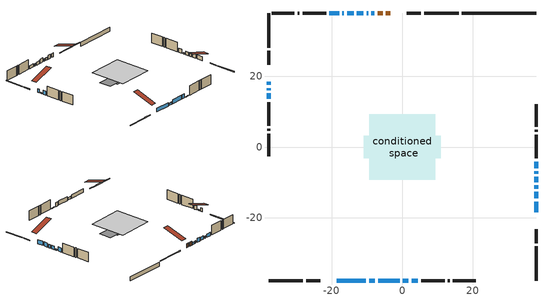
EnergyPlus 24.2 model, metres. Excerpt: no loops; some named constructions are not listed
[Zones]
conditioned space
 floor adiabatic (AdiabaticFloorConstruction): -9.32,-9.32 -9.32,9.32 9.32,9.32 9.32,-9.32 z2.59
 floor foundation (Slab1 construction): -3.73,-1.52 -3.73,1.52 3.73,1.52 3.73,-1.52 z-1.98
 floor foundation (Slab2 construction): -10.9,-3.12 -10.9,3.12 10.9,3.12 10.9,-3.12 z0
 wall outside (RimJoist1 construction): 15.97,37.93 6.2,37.93 / -37.93,-37.93 -28.16,-37.93 / -37.93,37.93 -37.93,28.16 / 37.93,-37.93 37.93,-28.16 z0.15:0.45
 wall outside (RimJoist2 construction): 5.27,37.93 1.33,37.93 / -27.23,-37.93 -23.29,-37.93 / -37.93,27.23 -37.93,23.29 / 37.93,-27.23 37.93,-23.29 z0.15:0.45
 wall outside (AdiabaticWallConstruction 1): -3.39,37.93 -4.65,37.93 / -5.58,37.93 -6.97,37.93 z0.15:2.18
 wall outside (AdiabaticWallConstruction): -7.9,37.93 -8.73,37.93 / -9.41,-37.93 -7.78,-37.93 / -9.66,37.93 -10.08,37.93 / -16.52,37.93 -16.98,37.93 z0.15:1.37; -37.93,18.57 -37.93,17.65 / -18.57,-37.93 -10.34,-37.93 / 37.93,-11.83 37.93,-10.92 / 37.93,-9.99 37.93,-8.46 z0.15:1.98; -37.93,16.73 -37.93,16.11 / 37.93,-7.54 37.93,-6.92 z0.15:0.76; 37.93,-18.57 37.93,-15.52 / -37.93,15.19 -37.93,13.66 / -6.85,-37.93 -0.76,-37.93 / 0.17,-37.93 1.7,-37.93 z0.15:2.18; 37.93,-14.59 37.93,-12.76 / -11.01,37.93 -12.84,37.93 / 37.93,-6 37.93,-4.17 z0.15:2.23; -13.77,37.93 -15.6,37.93 / -17.91,37.93 -20.66,37.93 z0.15:1.78; 2.62,-37.93 4.46,-37.93 z0.15:0.36
 wall outside (Wall1 construction): -21.58,37.93 -28.24,37.93 / 5.38,-37.93 12.04,-37.93 / -37.93,12.73 -37.93,6.07 / 37.93,-3.24 37.93,3.42 z0.15:5.03
 wall outside (Wall2 construction): -29.17,37.93 -29.66,37.93 / 12.97,-37.93 13.46,-37.93 / -37.93,5.15 -37.93,4.66 / 37.93,4.35 37.93,4.84 z0.15:5.03
 wall outside (Wall3 construction): -30.59,37.93 -37.01,37.93 / 14.39,-37.93 20.81,-37.93 / -37.93,3.73 -37.93,-2.69 / 37.93,5.77 37.93,12.18 z0.15:5.03
 wall foundation (FoundationWall1 construction): 37.93,37.93 16.9,37.93 z-1.98:0.15
 window (WindowConstruction 17): -7.9,37.93 -8.73,37.93 z0.15:1.37
 window (WindowConstruction 5): -37.93,18.57 -37.93,17.65 z0.15:1.98
 window (WindowConstruction 6): -37.93,16.72 -37.93,16.11 z0.15:0.76
 window (WindowConstruction 7): -18.57,-37.93 -10.34,-37.93 z0.15:1.98
 window (WindowConstruction 18): -9.41,-37.93 -7.78,-37.93 z0.15:1.37
 window (WindowConstruction 19): -9.66,37.93 -10.08,37.93 z0.15:1.37
 window (WindowConstruction 8): 37.93,-18.57 37.93,-15.52 z0.15:2.18
 window (WindowConstruction 9): 37.93,-14.59 37.93,-12.76 z0.15:2.23
 window (WindowConstruction 10): -11.01,37.93 -12.84,37.93 z0.15:2.23
 window (WindowConstruction 11): -13.77,37.93 -15.6,37.93 z0.15:1.77
 window (WindowConstruction 12): -16.53,37.93 -16.98,37.93 z0.15:1.37
 window (WindowConstruction 13): -37.93,15.18 -37.93,13.66 z0.15:2.18
 window (WindowConstruction 14): -6.85,-37.93 -0.76,-37.93 z0.15:2.18
 window (WindowConstruction 15): 0.17,-37.93 1.7,-37.93 z0.15:2.18
 window (WindowConstruction): 37.93,-11.83 37.93,-10.92 z0.15:1.98
 window (WindowConstruction 16): 2.63,-37.93 4.45,-37.93 z0.15:0.35
 window (WindowConstruction 1): 37.93,-9.99 37.93,-8.46 z0.15:1.98
 window (WindowConstruction 2): 37.93,-7.54 37.93,-6.93 z0.15:0.76
 window (WindowConstruction 3): 37.93,-6 37.93,-4.17 z0.15:2.23
 window (WindowConstruction 4): -17.91,37.93 -20.65,37.93 z0.15:1.77
 door (Door): -3.39,37.93 -4.65,37.93 z0.15:2.18
 door (Door 1): -5.58,37.93 -6.97,37.93 z0.15:2.18
 ceiling adiabatic (AdiabaticFloorConstruction): 9.32,-9.32 9.32,9.32 -9.32,9.32 -9.32,-9.32 z2.59
 roof outside (Roof1 construction): -2.46,37.93,5.03 -2.46,27.06,8.65 0.4,27.06,8.65 0.4,37.93,5.03; -19.5,-37.93,5.03 -19.5,-27.06,8.65 -22.36,-27.06,8.65 -22.36,-37.93,5.03; -37.93,19.5,5.03 -27.06,19.5,8.65 -27.06,22.36,8.65 -37.93,22.36,5.03; 37.93,-19.5,5.03 27.06,-19.5,8.65 27.06,-22.36,8.65 37.93,-22.36,5.03
[EnergyManagementSystem:Program]
infil_program: Set p_m = 0.14; Set p_s = 0.22; Set s_m = 270; Set s_s = 370; Set z_m = 9.99744; Set z_s = 3.8055068303278037; Set f_t = (((s_m/z_m)^p_m)*((z_s/s_s)^p_s)); Set Tdiff = tin_s-tout_s; Set dT = @Abs Tdiff; Set c = 0.1281; Set Cs = 0.0811; Set Cw = 0.1501; Set n = 0.65; Set sft = (f_t*0.54); Set temp1 = ((c*Cw)*((sft*site_vw_s)^(2*n)))^2; Set Qinf = (((c*Cs*(dT^n))^2)+temp1)^0.5; Set Qinf = (@Max Qinf 0); Set mech_vent_house_fan_sensible_load_act = 0.0; Set mech_vent_house_fan_latent_load_act = 0.0; Set OASupInPb = out_pb_s; Set OASupInTemp = tout_s; Set OASupInW = out_wt_s; Set OASupRho = (@RhoAirFnPbTdbW OASupInPb OASupInTemp OASupInW); Set OASupCp = (@CpAirFnW OASupInW); Set OASupInEnth = (@HFnTdbW OASupInTemp OASupInW); Set ZoneTemp = tin_s; Set ZoneW = win_s; Set ZoneCp = (@CpAirFnW ZoneW); Set ZoneAirEnth = (@HFnTdbW ZoneTemp ZoneW); Set mech_vent_house_fan_cfis_act = 0.0; Set QWHV_cfis_sup = 0.0; Set QWHV_cfis_suppl_sup = 0.0; Set QWHV_cfis_suppl_exh = 0.0; Set Qrange = 0; Set Qbath = 0; Set Qdryer = 0; Set Qdryer = Qdryer + 0.0001 * clothes_dryer_exhaust_0_sch_s; Set QWHV_sup = 0.0; Set QWHV_exh = 0.0; Set Qsupply = QWHV_sup + QWHV_cfis_sup + QWHV_cfis_suppl_sup; Set Qexhaust = Qrange + Qbath + Qdryer + QWHV_exh + QWHV_cfis_suppl_exh; Set Qfan = (@Max Qexhaust Qsupply); Set Qducts = 0; If Qducts < 0; Set Qsupply = Qsupply - Qducts; Else; Set Qexhaust = Qexhaust + Qducts; EndIf; Set Qfan_with_ducts = (@Max Qexhaust Qsupply); Set Qimb = (@Abs (Qsupply - Qexhaust)); If Qinf + Qimb > 0; Set Qtot = Qfan_with_ducts + (Qinf^2) / (Qinf + Qimb); Else; Set Qtot = Qfan_with_ducts; EndIf; Set Qinf_adj = Qtot - Qfan; Set infil_flow_act = Qinf_adj; Set infil_program_Qinf = Qinf_adj; Set infil_program_Qfan = Qfan; Set Qload = Qfan; Set Effectiveness_Sens = 0.0; Set Effectiveness_Lat = 0.0; Set Fan_MFR = Qload * OASupRho; Set ZoneInEnth = OASupInEnth; Set ZoneInTemp = OASupInTemp; Set FanTotalToCond = Fan_MFR * (ZoneInEnth - ZoneAirEnth); Set FanSensToCond = Fan_MFR * ZoneCp * (ZoneInTemp - ZoneTemp); Set FanLatToCond = FanTotalToCond - FanSensToCond; Set mech_vent_house_fan_sensible_load_act = mech_vent_house_fan_sensible_load_act + FanSensToCond; Set mech_vent_house_fan_latent_load_act = mech_vent_house_fan_latent_load_act + FanLatToCond
unmet_hours_program: Set htg_unmet_hours = 0; Set clg_unmet_hours = 0; Set unit_htg_unmet_hours = 0; If ((DayOfYear >= 1) && (DayOfYear <= 365)); Set unit_htg_unmet_hours = unit_htg_unmet_hours + conditioned_space_htg_unmet_s; If unit_htg_unmet_hours > htg_unmet_hours; Set htg_unmet_hours = unit_htg_unmet_hours; EndIf; EndIf
water_heater_EC_adj: If WarmupFlag == 0; Set dhw_e_cons = water_heater_energy + water_heater_on_cycle_parasitic + water_heater_off_cycle_parasitic; Set water_heater_ec_adj_act = 0.0 * dhw_e_cons / 1; EndIf
[EnergyManagementSystem:ProgramCallingManager]
component_loads_program_calling_manager: EndOfZoneTimestepAfterZoneReporting; component_loads_program
fridge_schedule_program_calling_manager: BeginZoneTimestepAfterInitHeatBalance; fridge_schedule_program
infil_program_calling_manager: BeginZoneTimestepAfterInitHeatBalance; infil_program
natural_vent_program_calling_manager: BeginZoneTimestepAfterInitHeatBalance; natural_vent_program
total_airflows_program_calling_manager: EndOfZoneTimestepAfterZoneReporting; total_airflows_program
total_loads_program_calling_manager: EndOfZoneTimestepAfterZoneReporting; total_loads_program
unit_heater_supply_fan_1_disaggregate_program_calling_manager: EndOfSystemTimestepBeforeHVACReporting; unit_heater_supply_fan_1_disaggregate_program
unit_heater_supply_fan_disaggregate_program_calling_manager: EndOfSystemTimestepBeforeHVACReporting; unit_heater_supply_fan_disaggregate_program
unmet_hours_program_calling_manager: EndOfZoneTimestepBeforeZoneReporting; unmet_hours_program
water_heater_EC_adj_ProgramManager: EndOfSystemTimestepBeforeHVACReporting; water_heater_EC_adj
[EnergyManagementSystem:OutputVariable] Type of Data in Variable=Summed
Name | EMS Variable | Update Frequency | EMS Program or Subroutine | Units
unit heater supply fan 1 disaggregate htg primary | unit_heater_supply_fan_1_primary_htg | SystemTimestep | unit_heater_supply_fan_1_disaggregate_program | J
unit heater supply fan disaggregate htg primary | unit_heater_supply_fan_primary_htg | SystemTimestep | unit_heater_supply_fan_disaggregate_program | J
loads_htg_tot_peakload_outvar; loads_htg_tot_annual_outvar; Energy Management System Output Variable 1; Energy Management System Output Variable 45 | loads_htg_tot | ZoneTimestep | total_loads_program | J
loads_clg_tot_peakload_outvar; loads_clg_tot_annual_outvar; Energy Management System Output Variable 2; Energy Management System Output Variable 46 | loads_clg_tot | ZoneTimestep | total_loads_program | J
htg_unmet_hours_annual_outvar; Energy Management System Output Variable 3 | htg_unmet_hours | ZoneTimestep | unmet_hours_program | hr
clg_unmet_hours_annual_outvar; Energy Management System Output Variable 4 | clg_unmet_hours | ZoneTimestep | unmet_hours_program | hr
loads_htg_roofs_annual_outvar; Energy Management System Output Variable 5 | loads_htg_roofs | ZoneTimestep | component_loads_program | J
loads_htg_ceilings_annual_outvar; Energy Management System Output Variable 6 | loads_htg_ceilings | ZoneTimestep | component_loads_program | J
loads_htg_walls_annual_outvar; Energy Management System Output Variable 7 | loads_htg_walls | ZoneTimestep | component_loads_program | J
loads_htg_rim_joists_annual_outvar; Energy Management System Output Variable 8 | loads_htg_rim_joists | ZoneTimestep | component_loads_program | J
loads_htg_foundation_walls_annual_outvar; Energy Management System Output Variable 9 | loads_htg_foundation_walls | ZoneTimestep | component_loads_program | J
loads_htg_doors_annual_outvar; Energy Management System Output Variable 10 | loads_htg_doors | ZoneTimestep | component_loads_program | J
loads_htg_windows_conduction_annual_outvar; Energy Management System Output Variable 11 | loads_htg_windows_conduction | ZoneTimestep | component_loads_program | J
loads_htg_windows_solar_annual_outvar; Energy Management System Output Variable 12 | loads_htg_windows_solar | ZoneTimestep | component_loads_program | J
loads_htg_skylights_conduction_annual_outvar; Energy Management System Output Variable 13 | loads_htg_skylights_conduction | ZoneTimestep | component_loads_program | J
loads_htg_skylights_solar_annual_outvar; Energy Management System Output Variable 14 | loads_htg_skylights_solar | ZoneTimestep | component_loads_program | J
loads_htg_floors_annual_outvar; Energy Management System Output Variable 15 | loads_htg_floors | ZoneTimestep | component_loads_program | J
loads_htg_slabs_annual_outvar; Energy Management System Output Variable 16 | loads_htg_slabs | ZoneTimestep | component_loads_program | J
loads_htg_internal_mass_annual_outvar; Energy Management System Output Variable 17 | loads_htg_internal_mass | ZoneTimestep | component_loads_program | J
loads_htg_infil_annual_outvar; Energy Management System Output Variable 18 | loads_htg_infil | ZoneTimestep | component_loads_program | J
loads_htg_natvent_annual_outvar; Energy Management System Output Variable 19 | loads_htg_natvent | ZoneTimestep | component_loads_program | J
loads_htg_mechvent_annual_outvar; Energy Management System Output Variable 20 | loads_htg_mechvent | ZoneTimestep | component_loads_program | J
loads_htg_whf_annual_outvar; Energy Management System Output Variable 21 | loads_htg_whf | ZoneTimestep | component_loads_program | J
loads_htg_ducts_annual_outvar; Energy Management System Output Variable 22 | loads_htg_ducts | ZoneTimestep | component_loads_program | J
loads_htg_intgains_annual_outvar; Energy Management System Output Variable 23 | loads_htg_intgains | ZoneTimestep | component_loads_program | J
loads_htg_lighting_annual_outvar; Energy Management System Output Variable 24 | loads_htg_lighting | ZoneTimestep | component_loads_program | J
loads_clg_roofs_annual_outvar; Energy Management System Output Variable 25 | loads_clg_roofs | ZoneTimestep | component_loads_program | J
loads_clg_ceilings_annual_outvar; Energy Management System Output Variable 26 | loads_clg_ceilings | ZoneTimestep | component_loads_program | J
loads_clg_walls_annual_outvar; Energy Management System Output Variable 27 | loads_clg_walls | ZoneTimestep | component_loads_program | J
loads_clg_rim_joists_annual_outvar; Energy Management System Output Variable 28 | loads_clg_rim_joists | ZoneTimestep | component_loads_program | J
loads_clg_foundation_walls_annual_outvar; Energy Management System Output Variable 29 | loads_clg_foundation_walls | ZoneTimestep | component_loads_program | J
loads_clg_doors_annual_outvar; Energy Management System Output Variable 30 | loads_clg_doors | ZoneTimestep | component_loads_program | J
loads_clg_windows_conduction_annual_outvar; Energy Management System Output Variable 31 | loads_clg_windows_conduction | ZoneTimestep | component_loads_program | J
loads_clg_windows_solar_annual_outvar; Energy Management System Output Variable 32 | loads_clg_windows_solar | ZoneTimestep | component_loads_program | J
loads_clg_skylights_conduction_annual_outvar; Energy Management System Output Variable 33 | loads_clg_skylights_conduction | ZoneTimestep | component_loads_program | J
loads_clg_skylights_solar_annual_outvar; Energy Management System Output Variable 34 | loads_clg_skylights_solar | ZoneTimestep | component_loads_program | J
loads_clg_floors_annual_outvar; Energy Management System Output Variable 35 | loads_clg_floors | ZoneTimestep | component_loads_program | J
loads_clg_slabs_annual_outvar; Energy Management System Output Variable 36 | loads_clg_slabs | ZoneTimestep | component_loads_program | J
loads_clg_internal_mass_annual_outvar; Energy Management System Output Variable 37 | loads_clg_internal_mass | ZoneTimestep | component_loads_program | J
loads_clg_infil_annual_outvar; Energy Management System Output Variable 38 | loads_clg_infil | ZoneTimestep | component_loads_program | J
loads_clg_natvent_annual_outvar; Energy Management System Output Variable 39 | loads_clg_natvent | ZoneTimestep | component_loads_program | J
loads_clg_mechvent_annual_outvar; Energy Management System Output Variable 40 | loads_clg_mechvent | ZoneTimestep | component_loads_program | J
loads_clg_whf_annual_outvar; Energy Management System Output Variable 41 | loads_clg_whf | ZoneTimestep | component_loads_program | J
loads_clg_ducts_annual_outvar; Energy Management System Output Variable 42 | loads_clg_ducts | ZoneTimestep | component_loads_program | J
loads_clg_intgains_annual_outvar; Energy Management System Output Variable 43 | loads_clg_intgains | ZoneTimestep | component_loads_program | J
loads_clg_lighting_annual_outvar; Energy Management System Output Variable 44 | loads_clg_lighting | ZoneTimestep | component_loads_program | J
[Schedule:Day:Interval]
interior lighting schedule day: No, 01:00, 0.108182, 04:00, 0.0901515, 05:00, 0.0991667, 06:00, 0.162273, 07:00, 0.270455, 08:00, 0.342576, 10:00, 0.369621, 11:00, 0.351591, 12:00, 0.333561, 13:00, 0.324545, 14:00, 0.31553, 15:00, 0.333561, 16:00, 0.369621, 17:00, 0.450758, 18:00, 0.585985, 19:00, 0.775303, 20:00, 0.955606, 21:00, 0.991667, 22:00, 0.712197, 23:00, 0.360606, 24:00, 0.162273
interior lighting schedule day 1: No, 01:00, 0.100909, 04:00, 0.0840909, 05:00, 0.0925, 06:00, 0.151364, 07:00, 0.252273, 08:00, 0.319545, 10:00, 0.344773, 11:00, 0.327955, 12:00, 0.311136, 13:00, 0.302727, 14:00, 0.294318, 15:00, 0.311136, 16:00, 0.344773, 17:00, 0.420455, 18:00, 0.546591, 19:00, 0.723182, 20:00, 0.891364, 21:00, 0.925, 22:00, 0.664318, 23:00, 0.336364, 24:00, 0.151364
interior lighting schedule day 2: No, 01:00, 0.0927273, 04:00, 0.0772727, 05:00, 0.085, 06:00, 0.139091, 07:00, 0.231818, 08:00, 0.293636, 10:00, 0.316818, 11:00, 0.301364, 12:00, 0.285909, 13:00, 0.278182, 14:00, 0.270455, 15:00, 0.285909, 16:00, 0.316818, 17:00, 0.386364, 18:00, 0.502273, 19:00, 0.664545, 20:00, 0.819091, 21:00, 0.85, 22:00, 0.610455, 23:00, 0.309091, 24:00, 0.139091
interior lighting schedule day 3: No, 01:00, 0.0845455, 04:00, 0.0704545, 05:00, 0.0775, 06:00, 0.126818, 07:00, 0.211364, 08:00, 0.267727, 10:00, 0.288864, 11:00, 0.274773, 12:00, 0.260682, 13:00, 0.253636, 14:00, 0.246591, 15:00, 0.260682, 16:00, 0.288864, 17:00, 0.352273, 18:00, 0.457955, 19:00, 0.605909, 20:00, 0.746818, 21:00, 0.775, 22:00, 0.556591, 23:00, 0.281818, 24:00, 0.126818
interior lighting schedule day 4: No, 01:00, 0.0763636, 04:00, 0.0636364, 05:00, 0.07, 06:00, 0.114545, 07:00, 0.190909, 08:00, 0.241818, 10:00, 0.260909, 11:00, 0.248182, 12:00, 0.235455, 13:00, 0.229091, 14:00, 0.222727, 15:00, 0.235455, 16:00, 0.260909, 17:00, 0.318182, 18:00, 0.413636, 19:00, 0.547273, 20:00, 0.674545, 21:00, 0.7, 22:00, 0.502727, 23:00, 0.254545, 24:00, 0.114545
interior lighting schedule day 5: No, 01:00, 0.0727273, 04:00, 0.0606061, 05:00, 0.0666667, 06:00, 0.109091, 07:00, 0.181818, 08:00, 0.230303, 10:00, 0.248485, 11:00, 0.236364, 12:00, 0.224242, 13:00, 0.218182, 14:00, 0.212121, 15:00, 0.224242, 16:00, 0.248485, 17:00, 0.30303, 18:00, 0.393939, 19:00, 0.521212, 20:00, 0.642424, 21:00, 0.666667, 22:00, 0.478788, 23:00, 0.242424, 24:00, 0.109091
interior lighting schedule day 6: No, 01:00, 0.0745455, 04:00, 0.0621212, 05:00, 0.0683333, 06:00, 0.111818, 07:00, 0.186364, 08:00, 0.236061, 10:00, 0.254697, 11:00, 0.242273, 12:00, 0.229848, 13:00, 0.223636, 14:00, 0.217424, 15:00, 0.229848, 16:00, 0.254697, 17:00, 0.310606, 18:00, 0.403788, 19:00, 0.534242, 20:00, 0.658485, 21:00, 0.683333, 22:00, 0.490758, 23:00, 0.248485, 24:00, 0.111818
interior lighting schedule day 7: No, 01:00, 0.08, 04:00, 0.0666667, 05:00, 0.0733333, 06:00, 0.12, 07:00, 0.2, 08:00, 0.253333, 10:00, 0.273333, 11:00, 0.26, 12:00, 0.246667, 13:00, 0.24, 14:00, 0.233333, 15:00, 0.246667, 16:00, 0.273333, 17:00, 0.333333, 18:00, 0.433333, 19:00, 0.573333, 20:00, 0.706667, 21:00, 0.733333, 22:00, 0.526667, 23:00, 0.266667, 24:00, 0.12
interior lighting schedule day 8: No, 01:00, 0.0890909, 04:00, 0.0742424, 05:00, 0.0816667, 06:00, 0.133636, 07:00, 0.222727, 08:00, 0.282121, 10:00, 0.304394, 11:00, 0.289545, 12:00, 0.274697, 13:00, 0.267273, 14:00, 0.259848, 15:00, 0.274697, 16:00, 0.304394, 17:00, 0.371212, 18:00, 0.482576, 19:00, 0.638485, 20:00, 0.78697, 21:00, 0.816667, 22:00, 0.586515, 23:00, 0.29697, 24:00, 0.133636
interior lighting schedule day 9: No, 01:00, 0.0972727, 04:00, 0.0810606, 05:00, 0.0891667, 06:00, 0.145909, 07:00, 0.243182, 08:00, 0.30803, 10:00, 0.332348, 11:00, 0.316136, 12:00, 0.299924, 13:00, 0.291818, 14:00, 0.283712, 15:00, 0.299924, 16:00, 0.332348, 17:00, 0.405303, 18:00, 0.526894, 19:00, 0.697121, 20:00, 0.859242, 21:00, 0.891667, 22:00, 0.640379, 23:00, 0.324242, 24:00, 0.145909
interior lighting schedule day 10: No, 01:00, 0.105455, 04:00, 0.0878788, 05:00, 0.0966667, 06:00, 0.158182, 07:00, 0.263636, 08:00, 0.333939, 10:00, 0.360303, 11:00, 0.342727, 12:00, 0.325152, 13:00, 0.316364, 14:00, 0.307576, 15:00, 0.325152, 16:00, 0.360303, 17:00, 0.439394, 18:00, 0.571212, 19:00, 0.755758, 20:00, 0.931515, 21:00, 0.966667, 22:00, 0.694242, 23:00, 0.351515, 24:00, 0.158182
interior lighting schedule day 11: No, 01:00, 0.109091, 04:00, 0.0909091, 05:00, 0.1, 06:00, 0.163636, 07:00, 0.272727, 08:00, 0.345455, 10:00, 0.372727, 11:00, 0.354545, 12:00, 0.336364, 13:00, 0.327273, 14:00, 0.318182, 15:00, 0.336364, 16:00, 0.372727, 17:00, 0.454545, 18:00, 0.590909, 19:00, 0.781818, 20:00, 0.963636, 21:00, 1, 22:00, 0.718182, 23:00, 0.363636, 24:00, 0.163636
interior lighting schedule default day; occupants schedule default day; clothes dryer schedule default day; cooking range schedule default day; misc plug loads schedule default day; general water use schedule default day; heating setpoint default day; cooling setpoint default day; clothes dryer exhaust 0 schedule default day; cooling season schedule day; cooling season schedule day 2; cooling season schedule default day; exterior lighting schedule default day; natural vent schedule default day: No, 24:00, 0
occupants schedule day: No, 05:00, 0.426829, 06:00, 0.719512, 07:00, 1, 08:00, 0.670732, 09:00, 0.329268, 14:00, 0.170732, 15:00, 0.231707, 16:00, 0.329268, 17:00, 0.5, 18:00, 0.670732, 19:00, 0.829268, 21:00, 1, 22:00, 0.853659, 23:00, 0.646341, 24:00, 0.426829
clothes dryer schedule day; clothes dryer exhaust 0 schedule day: No, 01:00, 0.123457, 02:00, 0.0740741, 03:00, 0.0493827, 04:00, 0.0246914, 05:00, 0.0493827, 06:00, 0.0740741, 07:00, 0.197531, 08:00, 0.395062, 09:00, 0.592593, 10:00, 0.839506, 11:00, 0.962963, 12:00, 1, 13:00, 0.91358, 14:00, 0.82716, 15:00, 0.716049, 16:00, 0.753086, 17:00, 0.679012, 18:00, 0.666667, 20:00, 0.62963, 21:00, 0.641975, 22:00, 0.666667, 23:00, 0.54321, 24:00, 0.296296
cooking range schedule day: No, 05:00, 0.0597015, 06:00, 0.11194, 07:00, 0.171642, 08:00, 0.291045, 11:00, 0.343284, 12:00, 0.402985, 13:00, 0.462687, 14:00, 0.343284, 15:00, 0.291045, 16:00, 0.402985, 17:00, 0.567164, 18:00, 1, 19:00, 0.850746, 20:00, 0.432836, 21:00, 0.291045, 22:00, 0.231343, 23:00, 0.171642, 24:00, 0.11194
misc plug loads schedule day: No, 06:00, 0.705882, 07:00, 0.745098, 08:00, 0.803922, 15:00, 0.823529, 16:00, 0.862745, 17:00, 0.921569, 18:00, 0.980392, 19:00, 1, 20:00, 0.980392, 21:00, 0.941176, 22:00, 0.862745, 23:00, 0.784314, 24:00, 0.72549
general water use schedule day: No, 01:00, 0.315068, 03:00, 0.287671, 04:00, 0.342466, 05:00, 0.369863, 06:00, 0.520548, 07:00, 0.60274, 08:00, 0.534247, 10:00, 0.506849, 11:00, 0.465753, 14:00, 0.479452, 15:00, 0.534247, 16:00, 0.589041, 17:00, 0.69863, 18:00, 0.876712, 19:00, 0.890411, 20:00, 0.986301, 21:00, 1, 22:00, 0.863014, 23:00, 0.616438, 24:00, 0.465753
heating setpoint day: No, 24:00, 21
cooling setpoint day: No, 24:00, 25
cooling season schedule day 1: No, 24:00, 1
exterior lighting schedule day: No, 01:00, 0.566667, 03:00, 0.524167, 05:00, 0.495833, 06:00, 0.5525, 07:00, 0.623333, 08:00, 0.580833, 09:00, 0.439167, 10:00, 0.354167, 12:00, 0.34, 13:00, 0.354167, 14:00, 0.396667, 15:00, 0.425, 16:00, 0.495833, 17:00, 0.623333, 18:00, 0.793333, 19:00, 0.906667, 20:00, 0.963333, 21:00, 0.991667, 22:00, 0.920833, 23:00, 0.793333, 24:00, 0.665833
exterior lighting schedule day 1: No, 01:00, 0.528571, 03:00, 0.488929, 05:00, 0.4625, 06:00, 0.515357, 07:00, 0.581429, 08:00, 0.541786, 09:00, 0.409643, 10:00, 0.330357, 12:00, 0.317143, 13:00, 0.330357, 14:00, 0.37, 15:00, 0.396429, 16:00, 0.4625, 17:00, 0.581429, 18:00, 0.74, 19:00, 0.845714, 20:00, 0.898571, 21:00, 0.925, 22:00, 0.858929, 23:00, 0.74, 24:00, 0.621071
exterior lighting schedule day 10: No, 01:00, 0.552381, 03:00, 0.510952, 05:00, 0.483333, 06:00, 0.538571, 07:00, 0.607619, 08:00, 0.56619, 09:00, 0.428095, 10:00, 0.345238, 12:00, 0.331429, 13:00, 0.345238, 14:00, 0.386667, 15:00, 0.414286, 16:00, 0.483333, 17:00, 0.607619, 18:00, 0.773333, 19:00, 0.88381, 20:00, 0.939048, 21:00, 0.966667, 22:00, 0.897619, 23:00, 0.773333, 24:00, 0.649048
exterior lighting schedule day 11: No, 01:00, 0.571429, 03:00, 0.528571, 05:00, 0.5, 06:00, 0.557143, 07:00, 0.628571, 08:00, 0.585714, 09:00, 0.442857, 10:00, 0.357143, 12:00, 0.342857, 13:00, 0.357143, 14:00, 0.4, 15:00, 0.428571, 16:00, 0.5, 17:00, 0.628571, 18:00, 0.8, 19:00, 0.914286, 20:00, 0.971429, 21:00, 1, 22:00, 0.928571, 23:00, 0.8, 24:00, 0.671429
exterior lighting schedule day 2: No, 01:00, 0.485714, 03:00, 0.449286, 05:00, 0.425, 06:00, 0.473571, 07:00, 0.534286, 08:00, 0.497857, 09:00, 0.376429, 10:00, 0.303571, 12:00, 0.291429, 13:00, 0.303571, 14:00, 0.34, 15:00, 0.364286, 16:00, 0.425, 17:00, 0.534286, 18:00, 0.68, 19:00, 0.777143, 20:00, 0.825714, 21:00, 0.85, 22:00, 0.789286, 23:00, 0.68, 24:00, 0.570714
exterior lighting schedule day 3: No, 01:00, 0.442857, 03:00, 0.409643, 05:00, 0.3875, 06:00, 0.431786, 07:00, 0.487143, 08:00, 0.453929, 09:00, 0.343214, 10:00, 0.276786, 12:00, 0.265714, 13:00, 0.276786, 14:00, 0.31, 15:00, 0.332143, 16:00, 0.3875, 17:00, 0.487143, 18:00, 0.62, 19:00, 0.708571, 20:00, 0.752857, 21:00, 0.775, 22:00, 0.719643, 23:00, 0.62, 24:00, 0.520357
exterior lighting schedule day 4: No, 01:00, 0.4, 03:00, 0.37, 05:00, 0.35, 06:00, 0.39, 07:00, 0.44, 08:00, 0.41, 09:00, 0.31, 10:00, 0.25, 12:00, 0.24, 13:00, 0.25, 14:00, 0.28, 15:00, 0.3, 16:00, 0.35, 17:00, 0.44, 18:00, 0.56, 19:00, 0.64, 20:00, 0.68, 21:00, 0.7, 22:00, 0.65, 23:00, 0.56, 24:00, 0.47
exterior lighting schedule day 5: No, 01:00, 0.380952, 03:00, 0.352381, 05:00, 0.333333, 06:00, 0.371429, 07:00, 0.419048, 08:00, 0.390476, 09:00, 0.295238, 10:00, 0.238095, 12:00, 0.228571, 13:00, 0.238095, 14:00, 0.266667, 15:00, 0.285714, 16:00, 0.333333, 17:00, 0.419048, 18:00, 0.533333, 19:00, 0.609524, 20:00, 0.647619, 21:00, 0.666667, 22:00, 0.619048, 23:00, 0.533333, 24:00, 0.447619
exterior lighting schedule day 6: No, 01:00, 0.390476, 03:00, 0.36119, 05:00, 0.341667, 06:00, 0.380714, 07:00, 0.429524, 08:00, 0.400238, 09:00, 0.302619, 10:00, 0.244048, 12:00, 0.234286, 13:00, 0.244048, 14:00, 0.273333, 15:00, 0.292857, 16:00, 0.341667, 17:00, 0.429524, 18:00, 0.546667, 19:00, 0.624762, 20:00, 0.66381, 21:00, 0.683333, 22:00, 0.634524, 23:00, 0.546667, 24:00, 0.45881
exterior lighting schedule day 7: No, 01:00, 0.419048, 03:00, 0.387619, 05:00, 0.366667, 06:00, 0.408571, 07:00, 0.460952, 08:00, 0.429524, 09:00, 0.324762, 10:00, 0.261905, 12:00, 0.251429, 13:00, 0.261905, 14:00, 0.293333, 15:00, 0.314286, 16:00, 0.366667, 17:00, 0.460952, 18:00, 0.586667, 19:00, 0.670476, 20:00, 0.712381, 21:00, 0.733333, 22:00, 0.680952, 23:00, 0.586667, 24:00, 0.492381
exterior lighting schedule day 8: No, 01:00, 0.466667, 03:00, 0.431667, 05:00, 0.408333, 06:00, 0.455, 07:00, 0.513333, 08:00, 0.478333, 09:00, 0.361667, 10:00, 0.291667, 12:00, 0.28, 13:00, 0.291667, 14:00, 0.326667, 15:00, 0.35, 16:00, 0.408333, 17:00, 0.513333, 18:00, 0.653333, 19:00, 0.746667, 20:00, 0.793333, 21:00, 0.816667, 22:00, 0.758333, 23:00, 0.653333, 24:00, 0.548333
exterior lighting schedule day 9: No, 01:00, 0.509524, 03:00, 0.47131, 05:00, 0.445833, 06:00, 0.496786, 07:00, 0.560476, 08:00, 0.522262, 09:00, 0.394881, 10:00, 0.318452, 12:00, 0.305714, 13:00, 0.318452, 14:00, 0.356667, 15:00, 0.382143, 16:00, 0.445833, 17:00, 0.560476, 18:00, 0.713333, 19:00, 0.815238, 20:00, 0.86619, 21:00, 0.891667, 22:00, 0.827976, 23:00, 0.713333, 24:00, 0.59869
[Schedule:Week:Daily]
heating setpoint Week Rule - Jan1-Dec31: heating setpoint day, heating setpoint day, heating setpoint day, heating setpoint day, heating setpoint day, heating setpoint day, heating setpoint day, heating setpoint default day, heating setpoint default day, heating setpoint default day, heating setpoint default day, heating setpoint default day
cooling setpoint Week Rule - Jan1-Dec31: cooling setpoint day, cooling setpoint day, cooling setpoint day, cooling setpoint day, cooling setpoint day, cooling setpoint day, cooling setpoint day, cooling setpoint default day, cooling setpoint default day, cooling setpoint default day, cooling setpoint default day, cooling setpoint default day
clothes dryer exhaust 0 schedule Week Rule - Jan1-Dec31: clothes dryer exhaust 0 schedule day, clothes dryer exhaust 0 schedule day, clothes dryer exhaust 0 schedule day, clothes dryer exhaust 0 schedule day, clothes dryer exhaust 0 schedule day, clothes dryer exhaust 0 schedule day, clothes dryer exhaust 0 schedule day, clothes dryer exhaust 0 schedule default day, clothes dryer exhaust 0 schedule default day, clothes dryer exhaust 0 schedule default day, clothes dryer exhaust 0 schedule default day, clothes dryer exhaust 0 schedule default day
cooling season schedule Week Rule - Jan1-May26: cooling season schedule day, cooling season schedule day, cooling season schedule day, cooling season schedule day, cooling season schedule day, cooling season schedule day, cooling season schedule day, cooling season schedule default day, cooling season schedule default day, cooling season schedule default day, cooling season schedule default day, cooling season schedule default day
cooling season schedule Week Rule - May27-Jun2: cooling season schedule day, cooling season schedule day, cooling season schedule day, cooling season schedule day, cooling season schedule day, cooling season schedule day 1, cooling season schedule day 1, cooling season schedule default day, cooling season schedule default day, cooling season schedule default day, cooling season schedule default day, cooling season schedule default day
cooling season schedule Week Rule - Jun3-Aug25: cooling season schedule day 1, cooling season schedule day 1, cooling season schedule day 1, cooling season schedule day 1, cooling season schedule day 1, cooling season schedule day 1, cooling season schedule day 1, cooling season schedule default day, cooling season schedule default day, cooling season schedule default day, cooling season schedule default day, cooling season schedule default day
cooling season schedule Week Rule - Aug26-Sep1: cooling season schedule day 1, cooling season schedule day 1, cooling season schedule day 1, cooling season schedule day 1, cooling season schedule day 1, cooling season schedule day 1, cooling season schedule day 2, cooling season schedule default day, cooling season schedule default day, cooling season schedule default day, cooling season schedule default day, cooling season schedule default day
cooling season schedule Week Rule - Sep2-Dec31: cooling season schedule day 2, cooling season schedule day 2, cooling season schedule day 2, cooling season schedule day 2, cooling season schedule day 2, cooling season schedule day 2, cooling season schedule day 2, cooling season schedule default day, cooling season schedule default day, cooling season schedule default day, cooling season schedule default day, cooling season schedule default day
exterior lighting schedule Week Rule - Aug5-Aug25: exterior lighting schedule day 7, exterior lighting schedule day 7, exterior lighting schedule day 7, exterior lighting schedule day 7, exterior lighting schedule day 7, exterior lighting schedule day 7, exterior lighting schedule day 7, exterior lighting schedule default day, exterior lighting schedule default day, exterior lighting schedule default day, exterior lighting schedule default day, exterior lighting schedule default day
exterior lighting schedule Week Rule - Aug26-Sep1: exterior lighting schedule day 7, exterior lighting schedule day 7, exterior lighting schedule day 7, exterior lighting schedule day 7, exterior lighting schedule day 7, exterior lighting schedule day 7, exterior lighting schedule day 8, exterior lighting schedule default day, exterior lighting schedule default day, exterior lighting schedule default day, exterior lighting schedule default day, exterior lighting schedule default day
exterior lighting schedule Week Rule - Sep2-Sep29: exterior lighting schedule day 8, exterior lighting schedule day 8, exterior lighting schedule day 8, exterior lighting schedule day 8, exterior lighting schedule day 8, exterior lighting schedule day 8, exterior lighting schedule day 8, exterior lighting schedule default day, exterior lighting schedule default day, exterior lighting schedule default day, exterior lighting schedule default day, exterior lighting schedule default day
exterior lighting schedule Week Rule - Sep30-Oct6: exterior lighting schedule day 8, exterior lighting schedule day 9, exterior lighting schedule day 9, exterior lighting schedule day 9, exterior lighting schedule day 9, exterior lighting schedule day 9, exterior lighting schedule day 9, exterior lighting schedule default day, exterior lighting schedule default day, exterior lighting schedule default day, exterior lighting schedule default day, exterior lighting schedule default day
exterior lighting schedule Week Rule - Oct7-Oct27: exterior lighting schedule day 9, exterior lighting schedule day 9, exterior lighting schedule day 9, exterior lighting schedule day 9, exterior lighting schedule day 9, exterior lighting schedule day 9, exterior lighting schedule day 9, exterior lighting schedule default day, exterior lighting schedule default day, exterior lighting schedule default day, exterior lighting schedule default day, exterior lighting schedule default day
exterior lighting schedule Week Rule - Oct28-Nov3: exterior lighting schedule day 9, exterior lighting schedule day 9, exterior lighting schedule day 9, exterior lighting schedule day 9, exterior lighting schedule day 10, exterior lighting schedule day 10, exterior lighting schedule day 10, exterior lighting schedule default day, exterior lighting schedule default day, exterior lighting schedule default day, exterior lighting schedule default day, exterior lighting schedule default day
exterior lighting schedule Week Rule - Nov4-Nov24: exterior lighting schedule day 10, exterior lighting schedule day 10, exterior lighting schedule day 10, exterior lighting schedule day 10, exterior lighting schedule day 10, exterior lighting schedule day 10, exterior lighting schedule day 10, exterior lighting schedule default day, exterior lighting schedule default day, exterior lighting schedule default day, exterior lighting schedule default day, exterior lighting schedule default day
exterior lighting schedule Week Rule - Nov25-Dec1: exterior lighting schedule day 10, exterior lighting schedule day 10, exterior lighting schedule day 10, exterior lighting schedule day 10, exterior lighting schedule day 10, exterior lighting schedule day 10, exterior lighting schedule day 11, exterior lighting schedule default day, exterior lighting schedule default day, exterior lighting schedule default day, exterior lighting schedule default day, exterior lighting schedule default day
exterior lighting schedule Week Rule - Dec2-Dec31: exterior lighting schedule day 11, exterior lighting schedule day 11, exterior lighting schedule day 11, exterior lighting schedule day 11, exterior lighting schedule day 11, exterior lighting schedule day 11, exterior lighting schedule day 11, exterior lighting schedule default day, exterior lighting schedule default day, exterior lighting schedule default day, exterior lighting schedule default day, exterior lighting schedule default day
natural vent schedule Week Rule - Jan1-Dec31: natural vent schedule default day, natural vent schedule default day, natural vent schedule default day, natural vent schedule default day, natural vent schedule default day, natural vent schedule default day, natural vent schedule default day, natural vent schedule default day, natural vent schedule default day, natural vent schedule default day, natural vent schedule default day, natural vent schedule default day
[Schedule:Year]
heating setpoint: heating setpoint Week Rule - Jan1-Dec31, 1, 1, 12, 31
cooling setpoint: cooling setpoint Week Rule - Jan1-Dec31, 1, 1, 12, 31
clothes dryer exhaust 0 schedule: clothes dryer exhaust 0 schedule Week Rule - Jan1-Dec31, 1, 1, 12, 31
cooling season schedule: cooling season schedule Week Rule - Jan1-May26, 1, 1, 5, 26, cooling season schedule Week Rule - May27-Jun2, 5, 27, 6, 2, cooling season schedule Week Rule - Jun3-Aug25, 6, 3, 8, 25, cooling season schedule Week Rule - Aug26-Sep1, 8, 26, 9, 1, cooling season schedule Week Rule - Sep2-Dec31, 9, 2, 12, 31
natural vent schedule: natural vent schedule Week Rule - Jan1-Dec31, 1, 1, 12, 31
